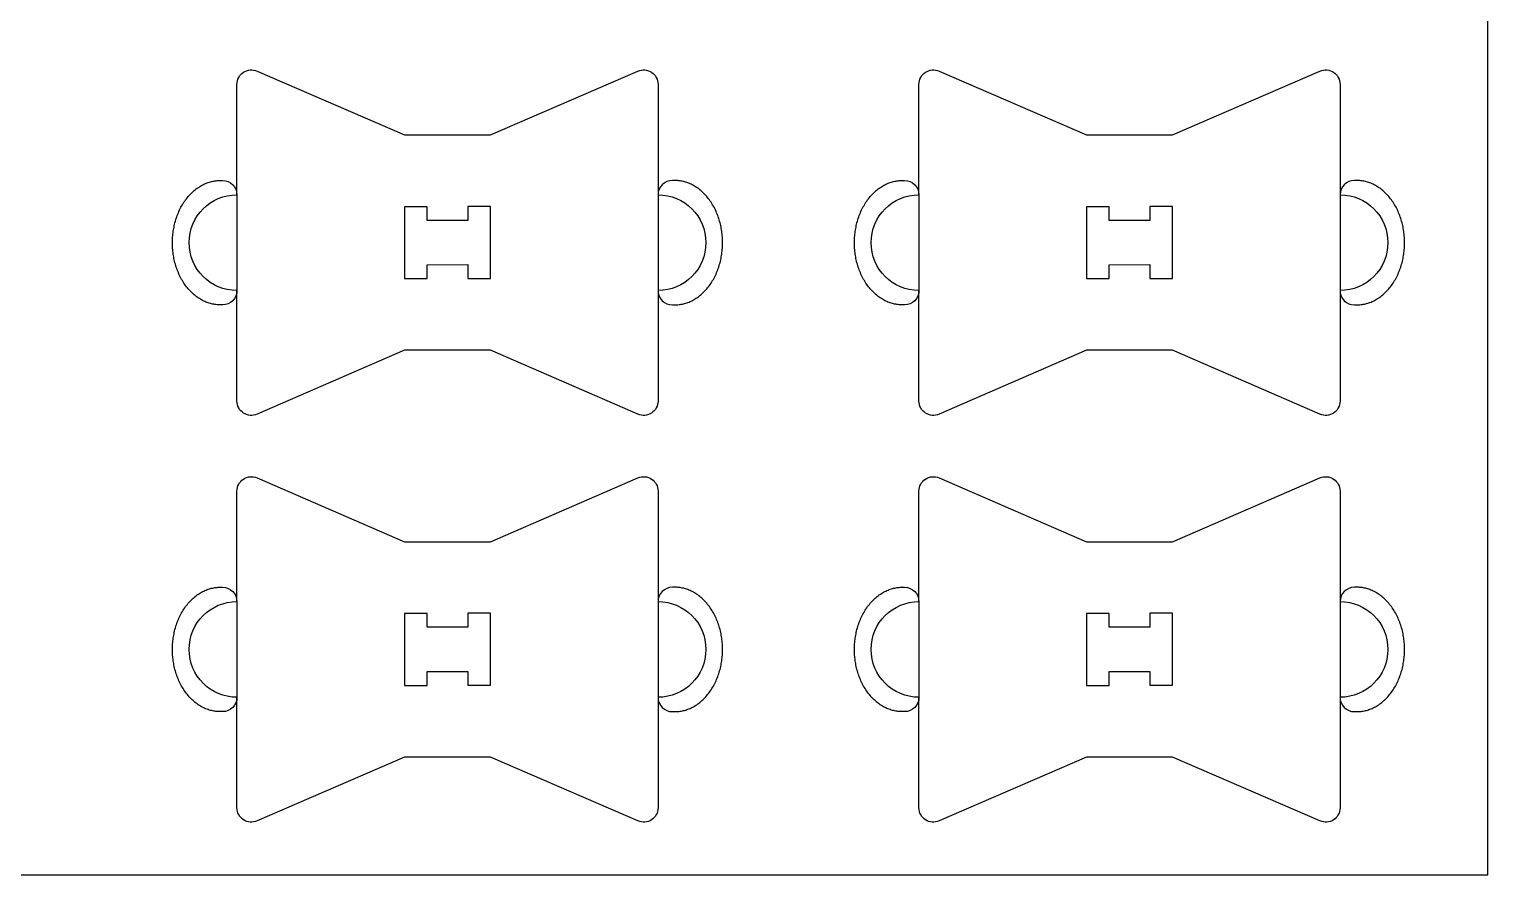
# Model space of a CAD drawing. Extents: x 0 to 12772, y 0 to 23683.
# Drawn here: x 4253 to 4863, y 1291 to 1644 of the extents above; entities that cross this region are included whole.
import ezdxf

# ---------------------------------------------------------------- set-up
doc = ezdxf.new("R2010")
doc.units = 0
for name, color, linetype in [('0_SHEET_SPRUCEPLY_2440X122', 1, 'CONTINUOUS'), ('3_ANYTOOL_CUTTHROUGH_INSID', 4, 'CONTINUOUS'), ('4_ANYTOOL_CUTTHROUGH_OUTSI', 5, 'CONTINUOUS'), ('5_ANYTOOL_HALF_MILL_9MM_IN', 3, 'CONTINUOUS')]:
    doc.layers.add(name, color=color, linetype=linetype)

msp = doc.modelspace()

# ---------------------------------------------------------------- linework, layer by layer
at = {"layer": '0_SHEET_SPRUCEPLY_2440X122'}
msp.add_lwpolyline([(3642.98, 1290.9), (4862.98, 1290.9), (4862.98, 3730.9), (3642.98, 3730.9)], close=True, dxfattribs=at)
at = {"layer": '3_ANYTOOL_CUTTHROUGH_INSID'}
for points in [[(4436.68, 1564.43), (4419.62, 1564.36), (4419.62, 1570.13), (4410.15, 1570.13), (4410.15, 1540.09), (4419.62, 1540.09), (4419.62, 1545.86), (4436.68, 1545.93), (4436.68, 1540.16), (4446.15, 1540.16), (4446.15, 1570.2), (4436.68, 1570.2)], [(4721.74, 1564.43), (4704.68, 1564.36), (4704.68, 1570.13), (4695.21, 1570.13), (4695.21, 1540.09), (4704.68, 1540.09), (4704.68, 1545.86), (4721.74, 1545.93), (4721.74, 1540.16), (4731.21, 1540.16), (4731.21, 1570.2), (4721.74, 1570.2)], [(4436.68, 1394.43), (4419.62, 1394.36), (4419.62, 1400.13), (4410.15, 1400.13), (4410.15, 1370.09), (4419.62, 1370.09), (4419.62, 1375.86), (4436.68, 1375.93), (4436.68, 1370.16), (4446.15, 1370.16), (4446.15, 1400.2), (4436.68, 1400.2)], [(4721.74, 1394.43), (4704.68, 1394.36), (4704.68, 1400.13), (4695.21, 1400.13), (4695.21, 1370.09), (4704.68, 1370.09), (4704.68, 1375.86), (4721.74, 1375.93), (4721.74, 1370.16), (4731.21, 1370.16), (4731.21, 1400.2), (4721.74, 1400.2)]]:
    msp.add_lwpolyline(points, close=True, dxfattribs=at)
at = {"layer": '4_ANYTOOL_CUTTHROUGH_OUTSI'}
for points in [[(4516.15, 1488.91, -0.539734), (4507.77, 1483.41), (4446.15, 1510.11), (4410.15, 1510.11), (4348.54, 1483.41, -0.539734), (4340.15, 1488.91), (4340.15, 1535.11, -1), (4340.15, 1575.11), (4340.15, 1621.3, -0.539734), (4348.54, 1626.81), (4410.15, 1600.11), (4446.15, 1600.11), (4507.77, 1626.81, -0.539734), (4516.15, 1621.3), (4516.15, 1575.11, -1), (4516.15, 1535.11)], [(4801.21, 1488.91, -0.539734), (4792.83, 1483.41), (4731.21, 1510.11), (4695.21, 1510.11), (4633.6, 1483.41, -0.539734), (4625.21, 1488.91), (4625.21, 1535.11, -1), (4625.21, 1575.11), (4625.21, 1621.3, -0.539734), (4633.6, 1626.81), (4695.21, 1600.11), (4731.21, 1600.11), (4792.83, 1626.81, -0.539734), (4801.21, 1621.3), (4801.21, 1575.11, -1), (4801.21, 1535.11)], [(4516.15, 1318.91, -0.539734), (4507.77, 1313.41), (4446.15, 1340.11), (4410.15, 1340.11), (4348.54, 1313.41, -0.539734), (4340.15, 1318.91), (4340.15, 1365.11, -1), (4340.15, 1405.11), (4340.15, 1451.3, -0.539734), (4348.54, 1456.81), (4410.15, 1430.11), (4446.15, 1430.11), (4507.77, 1456.81, -0.539734), (4516.15, 1451.3), (4516.15, 1405.11, -1), (4516.15, 1365.11)], [(4801.21, 1318.91, -0.539734), (4792.83, 1313.41), (4731.21, 1340.11), (4695.21, 1340.11), (4633.6, 1313.41, -0.539734), (4625.21, 1318.91), (4625.21, 1365.11, -1), (4625.21, 1405.11), (4625.21, 1451.3, -0.539734), (4633.6, 1456.81), (4695.21, 1430.11), (4731.21, 1430.11), (4792.83, 1456.81, -0.539734), (4801.21, 1451.3), (4801.21, 1405.11, -1), (4801.21, 1365.11)]]:
    msp.add_lwpolyline(points, format="xyb", close=True, dxfattribs=at)
at = {"layer": '5_ANYTOOL_HALF_MILL_9MM_IN'}
for points in [[(4333.16, 1529.1), (4332.72, 1529.1), (4332.27, 1529.12), (4331.82, 1529.16), (4331.37, 1529.2), (4330.91, 1529.26), (4330.45, 1529.34), (4329.99, 1529.43), (4329.53, 1529.53), (4329.06, 1529.65), (4328.6, 1529.79), (4328.13, 1529.94), (4327.67, 1530.1), (4327.2, 1530.28), (4326.74, 1530.48), (4326.27, 1530.69), (4325.81, 1530.92), (4325.35, 1531.17), (4324.89, 1531.43), (4324.44, 1531.71), (4323.99, 1532), (4323.54, 1532.31), (4323.1, 1532.64), (4322.66, 1532.98), (4322.23, 1533.34), (4321.81, 1533.71), (4321.39, 1534.1), (4320.98, 1534.5), (4320.57, 1534.91), (4320.18, 1535.34), (4319.79, 1535.79), (4319.41, 1536.24), (4319.04, 1536.71), (4318.68, 1537.2), (4318.33, 1537.69), (4317.99, 1538.19), (4317.66, 1538.71), (4317.34, 1539.24), (4317.03, 1539.77), (4316.73, 1540.32), (4316.45, 1540.87), (4316.17, 1541.43), (4315.91, 1542), (4315.66, 1542.58), (4315.42, 1543.16), (4315.2, 1543.74), (4314.98, 1544.33), (4314.78, 1544.93), (4314.59, 1545.53), (4314.42, 1546.13), (4314.25, 1546.73), (4314.1, 1547.34), (4313.96, 1547.94), (4313.83, 1548.55), (4313.72, 1549.16), (4313.61, 1549.76), (4313.52, 1550.37), (4313.44, 1550.97), (4313.37, 1551.57), (4313.32, 1552.17), (4313.27, 1552.76), (4313.23, 1553.35), (4313.21, 1553.94), (4313.19, 1555.1), (4313.21, 1556.26), (4313.23, 1556.84), (4313.27, 1557.43), (4313.32, 1558.03), (4313.38, 1558.63), (4313.44, 1559.23), (4313.52, 1559.83), (4313.62, 1560.43), (4313.72, 1561.04), (4313.84, 1561.65), (4313.96, 1562.25), (4314.1, 1562.86), (4314.25, 1563.46), (4314.42, 1564.07), (4314.6, 1564.67), (4314.79, 1565.27), (4314.99, 1565.86), (4315.2, 1566.45), (4315.43, 1567.04), (4315.67, 1567.62), (4315.92, 1568.2), (4316.18, 1568.76), (4316.45, 1569.33), (4316.74, 1569.88), (4317.04, 1570.42), (4317.35, 1570.96), (4317.67, 1571.49), (4318, 1572), (4318.34, 1572.51), (4318.69, 1573), (4319.06, 1573.48), (4319.43, 1573.95), (4319.81, 1574.41), (4320.2, 1574.85), (4320.59, 1575.28), (4321, 1575.7), (4321.41, 1576.1), (4321.83, 1576.49), (4322.26, 1576.86), (4322.69, 1577.22), (4323.13, 1577.56), (4323.57, 1577.88), (4324.02, 1578.19), (4324.47, 1578.49), (4324.92, 1578.77), (4325.38, 1579.03), (4325.84, 1579.27), (4326.31, 1579.5), (4326.77, 1579.72), (4327.24, 1579.91), (4327.71, 1580.09), (4328.17, 1580.26), (4328.64, 1580.41), (4329.11, 1580.54), (4329.57, 1580.66), (4330.04, 1580.77), (4330.5, 1580.86), (4330.96, 1580.93), (4331.42, 1580.99), (4331.87, 1581.04), (4332.32, 1581.07), (4332.77, 1581.09), (4333.22, 1581.1), (4334.15, 1581.1, -0.413668), (4340.15, 1575.11), (4340.15, 1535.11, -0.41476), (4334.15, 1529.1)], [(4523.14, 1529.1), (4523.58, 1529.1), (4524.03, 1529.12), (4524.48, 1529.16), (4524.94, 1529.2), (4525.39, 1529.26), (4525.85, 1529.34), (4526.31, 1529.43), (4526.78, 1529.53), (4527.24, 1529.65), (4527.71, 1529.79), (4528.17, 1529.94), (4528.64, 1530.1), (4529.1, 1530.28), (4529.57, 1530.48), (4530.03, 1530.69), (4530.49, 1530.92), (4530.95, 1531.17), (4531.41, 1531.43), (4531.86, 1531.71), (4532.32, 1532), (4532.76, 1532.31), (4533.2, 1532.64), (4533.64, 1532.98), (4534.07, 1533.34), (4534.5, 1533.71), (4534.91, 1534.1), (4535.33, 1534.5), (4535.73, 1534.91), (4536.13, 1535.34), (4536.52, 1535.79), (4536.89, 1536.24), (4537.26, 1536.71), (4537.63, 1537.2), (4537.98, 1537.69), (4538.32, 1538.19), (4538.65, 1538.71), (4538.97, 1539.24), (4539.28, 1539.77), (4539.57, 1540.32), (4539.86, 1540.87), (4540.13, 1541.43), (4540.4, 1542), (4540.65, 1542.58), (4540.88, 1543.16), (4541.11, 1543.74), (4541.32, 1544.33), (4541.52, 1544.93), (4541.71, 1545.53), (4541.89, 1546.13), (4542.05, 1546.73), (4542.2, 1547.34), (4542.34, 1547.94), (4542.47, 1548.55), (4542.59, 1549.16), (4542.69, 1549.76), (4542.78, 1550.37), (4542.86, 1550.97), (4542.93, 1551.57), (4542.99, 1552.17), (4543.03, 1552.76), (4543.07, 1553.35), (4543.1, 1553.94), (4543.12, 1555.1), (4543.1, 1556.26), (4543.07, 1556.84), (4543.03, 1557.43), (4542.99, 1558.03), (4542.93, 1558.63), (4542.86, 1559.23), (4542.78, 1559.83), (4542.69, 1560.43), (4542.59, 1561.04), (4542.47, 1561.65), (4542.34, 1562.25), (4542.2, 1562.86), (4542.05, 1563.46), (4541.89, 1564.07), (4541.71, 1564.67), (4541.52, 1565.27), (4541.32, 1565.86), (4541.1, 1566.45), (4540.88, 1567.04), (4540.64, 1567.62), (4540.39, 1568.2), (4540.13, 1568.76), (4539.85, 1569.33), (4539.56, 1569.88), (4539.27, 1570.42), (4538.96, 1570.96), (4538.64, 1571.49), (4538.31, 1572), (4537.96, 1572.51), (4537.61, 1573), (4537.25, 1573.48), (4536.88, 1573.95), (4536.5, 1574.41), (4536.11, 1574.85), (4535.71, 1575.28), (4535.31, 1575.7), (4534.89, 1576.1), (4534.47, 1576.49), (4534.05, 1576.86), (4533.62, 1577.22), (4533.18, 1577.56), (4532.73, 1577.88), (4532.29, 1578.19), (4531.84, 1578.49), (4531.38, 1578.77), (4530.92, 1579.03), (4530.46, 1579.27), (4530, 1579.5), (4529.53, 1579.72), (4529.07, 1579.91), (4528.6, 1580.09), (4528.13, 1580.26), (4527.67, 1580.41), (4527.2, 1580.54), (4526.73, 1580.66), (4526.27, 1580.77), (4525.81, 1580.86), (4525.35, 1580.93), (4524.89, 1580.99), (4524.43, 1581.04), (4523.98, 1581.07), (4523.53, 1581.09), (4523.09, 1581.1), (4522.15, 1581.1, 0.413668), (4516.15, 1575.11), (4516.15, 1535.11, 0.41476), (4522.15, 1529.1)], [(4618.22, 1529.1), (4617.78, 1529.1), (4617.33, 1529.12), (4616.88, 1529.16), (4616.43, 1529.2), (4615.97, 1529.26), (4615.51, 1529.34), (4615.05, 1529.43), (4614.59, 1529.53), (4614.13, 1529.65), (4613.66, 1529.79), (4613.19, 1529.94), (4612.73, 1530.1), (4612.26, 1530.28), (4611.8, 1530.48), (4611.33, 1530.69), (4610.87, 1530.92), (4610.41, 1531.17), (4609.95, 1531.43), (4609.5, 1531.71), (4609.05, 1532), (4608.6, 1532.31), (4608.16, 1532.64), (4607.73, 1532.98), (4607.29, 1533.34), (4606.87, 1533.71), (4606.45, 1534.1), (4606.04, 1534.5), (4605.63, 1534.91), (4605.24, 1535.34), (4604.85, 1535.79), (4604.47, 1536.24), (4604.1, 1536.71), (4603.74, 1537.2), (4603.39, 1537.69), (4603.05, 1538.19), (4602.72, 1538.71), (4602.4, 1539.24), (4602.09, 1539.77), (4601.79, 1540.32), (4601.51, 1540.87), (4601.23, 1541.43), (4600.97, 1542), (4600.72, 1542.58), (4600.48, 1543.16), (4600.26, 1543.74), (4600.04, 1544.33), (4599.84, 1544.93), (4599.65, 1545.53), (4599.48, 1546.13), (4599.31, 1546.73), (4599.16, 1547.34), (4599.02, 1547.94), (4598.89, 1548.55), (4598.78, 1549.16), (4598.68, 1549.76), (4598.58, 1550.37), (4598.5, 1550.97), (4598.43, 1551.57), (4598.38, 1552.17), (4598.33, 1552.76), (4598.3, 1553.35), (4598.27, 1553.94), (4598.25, 1555.1), (4598.27, 1556.26), (4598.3, 1556.84), (4598.33, 1557.43), (4598.38, 1558.03), (4598.44, 1558.63), (4598.5, 1559.23), (4598.58, 1559.83), (4598.68, 1560.43), (4598.78, 1561.04), (4598.9, 1561.65), (4599.02, 1562.25), (4599.16, 1562.86), (4599.31, 1563.46), (4599.48, 1564.07), (4599.66, 1564.67), (4599.85, 1565.27), (4600.05, 1565.86), (4600.26, 1566.45), (4600.49, 1567.04), (4600.73, 1567.62), (4600.98, 1568.2), (4601.24, 1568.76), (4601.51, 1569.33), (4601.8, 1569.88), (4602.1, 1570.42), (4602.41, 1570.96), (4602.73, 1571.49), (4603.06, 1572), (4603.4, 1572.51), (4603.75, 1573), (4604.12, 1573.48), (4604.49, 1573.95), (4604.87, 1574.41), (4605.26, 1574.85), (4605.65, 1575.28), (4606.06, 1575.7), (4606.47, 1576.1), (4606.89, 1576.49), (4607.32, 1576.86), (4607.75, 1577.22), (4608.19, 1577.56), (4608.63, 1577.88), (4609.08, 1578.19), (4609.53, 1578.49), (4609.99, 1578.77), (4610.44, 1579.03), (4610.9, 1579.27), (4611.37, 1579.5), (4611.83, 1579.72), (4612.3, 1579.91), (4612.77, 1580.09), (4613.23, 1580.26), (4613.7, 1580.41), (4614.17, 1580.54), (4614.63, 1580.66), (4615.1, 1580.77), (4615.56, 1580.86), (4616.02, 1580.93), (4616.48, 1580.99), (4616.93, 1581.04), (4617.38, 1581.07), (4617.83, 1581.09), (4618.28, 1581.1), (4619.21, 1581.1, -0.413668), (4625.21, 1575.11), (4625.21, 1535.11, -0.41476), (4619.21, 1529.1)], [(4808.2, 1529.1), (4808.64, 1529.1), (4809.09, 1529.12), (4809.54, 1529.16), (4810, 1529.2), (4810.45, 1529.26), (4810.91, 1529.34), (4811.37, 1529.43), (4811.84, 1529.53), (4812.3, 1529.65), (4812.77, 1529.79), (4813.23, 1529.94), (4813.7, 1530.1), (4814.16, 1530.28), (4814.63, 1530.48), (4815.09, 1530.69), (4815.55, 1530.92), (4816.01, 1531.17), (4816.47, 1531.43), (4816.92, 1531.71), (4817.38, 1532), (4817.82, 1532.31), (4818.26, 1532.64), (4818.7, 1532.98), (4819.13, 1533.34), (4819.56, 1533.71), (4819.98, 1534.1), (4820.39, 1534.5), (4820.79, 1534.91), (4821.19, 1535.34), (4821.58, 1535.79), (4821.95, 1536.24), (4822.33, 1536.71), (4822.69, 1537.2), (4823.04, 1537.69), (4823.38, 1538.19), (4823.71, 1538.71), (4824.03, 1539.24), (4824.34, 1539.77), (4824.63, 1540.32), (4824.92, 1540.87), (4825.19, 1541.43), (4825.46, 1542), (4825.71, 1542.58), (4825.94, 1543.16), (4826.17, 1543.74), (4826.38, 1544.33), (4826.58, 1544.93), (4826.77, 1545.53), (4826.95, 1546.13), (4827.11, 1546.73), (4827.26, 1547.34), (4827.4, 1547.94), (4827.53, 1548.55), (4827.65, 1549.16), (4827.75, 1549.76), (4827.84, 1550.37), (4827.92, 1550.97), (4827.99, 1551.57), (4828.05, 1552.17), (4828.09, 1552.76), (4828.13, 1553.35), (4828.16, 1553.94), (4828.18, 1555.1), (4828.16, 1556.26), (4828.13, 1556.84), (4828.09, 1557.43), (4828.05, 1558.03), (4827.99, 1558.63), (4827.92, 1559.23), (4827.84, 1559.83), (4827.75, 1560.43), (4827.65, 1561.04), (4827.53, 1561.65), (4827.4, 1562.25), (4827.26, 1562.86), (4827.11, 1563.46), (4826.95, 1564.07), (4826.77, 1564.67), (4826.58, 1565.27), (4826.38, 1565.86), (4826.16, 1566.45), (4825.94, 1567.04), (4825.7, 1567.62), (4825.45, 1568.2), (4825.19, 1568.76), (4824.91, 1569.33), (4824.62, 1569.88), (4824.33, 1570.42), (4824.02, 1570.96), (4823.7, 1571.49), (4823.37, 1572), (4823.02, 1572.51), (4822.67, 1573), (4822.31, 1573.48), (4821.94, 1573.95), (4821.56, 1574.41), (4821.17, 1574.85), (4820.77, 1575.28), (4820.37, 1575.7), (4819.95, 1576.1), (4819.53, 1576.49), (4819.11, 1576.86), (4818.68, 1577.22), (4818.24, 1577.56), (4817.79, 1577.88), (4817.35, 1578.19), (4816.9, 1578.49), (4816.44, 1578.77), (4815.98, 1579.03), (4815.52, 1579.27), (4815.06, 1579.5), (4814.59, 1579.72), (4814.13, 1579.91), (4813.66, 1580.09), (4813.19, 1580.26), (4812.73, 1580.41), (4812.26, 1580.54), (4811.79, 1580.66), (4811.33, 1580.77), (4810.87, 1580.86), (4810.41, 1580.93), (4809.95, 1580.99), (4809.49, 1581.04), (4809.04, 1581.07), (4808.59, 1581.09), (4808.15, 1581.1), (4807.21, 1581.1, 0.413668), (4801.21, 1575.11), (4801.21, 1535.11, 0.41476), (4807.21, 1529.1)], [(4333.16, 1359.1), (4332.72, 1359.1), (4332.27, 1359.12), (4331.82, 1359.16), (4331.37, 1359.2), (4330.91, 1359.26), (4330.45, 1359.34), (4329.99, 1359.43), (4329.53, 1359.53), (4329.06, 1359.65), (4328.6, 1359.79), (4328.13, 1359.94), (4327.67, 1360.1), (4327.2, 1360.28), (4326.74, 1360.48), (4326.27, 1360.69), (4325.81, 1360.92), (4325.35, 1361.17), (4324.89, 1361.43), (4324.44, 1361.71), (4323.99, 1362), (4323.54, 1362.31), (4323.1, 1362.64), (4322.66, 1362.98), (4322.23, 1363.34), (4321.81, 1363.71), (4321.39, 1364.1), (4320.98, 1364.5), (4320.57, 1364.91), (4320.18, 1365.34), (4319.79, 1365.79), (4319.41, 1366.24), (4319.04, 1366.71), (4318.68, 1367.2), (4318.33, 1367.69), (4317.99, 1368.19), (4317.66, 1368.71), (4317.34, 1369.24), (4317.03, 1369.77), (4316.73, 1370.32), (4316.45, 1370.87), (4316.17, 1371.43), (4315.91, 1372), (4315.66, 1372.58), (4315.42, 1373.16), (4315.2, 1373.74), (4314.98, 1374.33), (4314.78, 1374.93), (4314.59, 1375.53), (4314.42, 1376.13), (4314.25, 1376.73), (4314.1, 1377.34), (4313.96, 1377.94), (4313.83, 1378.55), (4313.72, 1379.16), (4313.61, 1379.76), (4313.52, 1380.37), (4313.44, 1380.97), (4313.37, 1381.57), (4313.32, 1382.17), (4313.27, 1382.76), (4313.23, 1383.35), (4313.21, 1383.94), (4313.19, 1385.1), (4313.21, 1386.26), (4313.23, 1386.84), (4313.27, 1387.43), (4313.32, 1388.03), (4313.38, 1388.63), (4313.44, 1389.23), (4313.52, 1389.83), (4313.62, 1390.43), (4313.72, 1391.04), (4313.84, 1391.65), (4313.96, 1392.25), (4314.1, 1392.86), (4314.25, 1393.46), (4314.42, 1394.07), (4314.6, 1394.67), (4314.79, 1395.27), (4314.99, 1395.86), (4315.2, 1396.45), (4315.43, 1397.04), (4315.67, 1397.62), (4315.92, 1398.2), (4316.18, 1398.76), (4316.45, 1399.33), (4316.74, 1399.88), (4317.04, 1400.42), (4317.35, 1400.96), (4317.67, 1401.49), (4318, 1402), (4318.34, 1402.51), (4318.69, 1403), (4319.06, 1403.48), (4319.43, 1403.95), (4319.81, 1404.41), (4320.2, 1404.85), (4320.59, 1405.28), (4321, 1405.7), (4321.41, 1406.1), (4321.83, 1406.49), (4322.26, 1406.86), (4322.69, 1407.22), (4323.13, 1407.56), (4323.57, 1407.88), (4324.02, 1408.19), (4324.47, 1408.49), (4324.92, 1408.77), (4325.38, 1409.03), (4325.84, 1409.27), (4326.31, 1409.5), (4326.77, 1409.72), (4327.24, 1409.91), (4327.71, 1410.09), (4328.17, 1410.26), (4328.64, 1410.41), (4329.11, 1410.54), (4329.57, 1410.66), (4330.04, 1410.77), (4330.5, 1410.86), (4330.96, 1410.93), (4331.42, 1410.99), (4331.87, 1411.04), (4332.32, 1411.07), (4332.77, 1411.09), (4333.22, 1411.1), (4334.15, 1411.1, -0.413668), (4340.15, 1405.11), (4340.15, 1365.11, -0.41476), (4334.15, 1359.1)], [(4523.14, 1359.1), (4523.58, 1359.1), (4524.03, 1359.12), (4524.48, 1359.16), (4524.94, 1359.2), (4525.39, 1359.26), (4525.85, 1359.34), (4526.31, 1359.43), (4526.78, 1359.53), (4527.24, 1359.65), (4527.71, 1359.79), (4528.17, 1359.94), (4528.64, 1360.1), (4529.1, 1360.28), (4529.57, 1360.48), (4530.03, 1360.69), (4530.49, 1360.92), (4530.95, 1361.17), (4531.41, 1361.43), (4531.86, 1361.71), (4532.32, 1362), (4532.76, 1362.31), (4533.2, 1362.64), (4533.64, 1362.98), (4534.07, 1363.34), (4534.5, 1363.71), (4534.91, 1364.1), (4535.33, 1364.5), (4535.73, 1364.91), (4536.13, 1365.34), (4536.52, 1365.79), (4536.89, 1366.24), (4537.26, 1366.71), (4537.63, 1367.2), (4537.98, 1367.69), (4538.32, 1368.19), (4538.65, 1368.71), (4538.97, 1369.24), (4539.28, 1369.77), (4539.57, 1370.32), (4539.86, 1370.87), (4540.13, 1371.43), (4540.4, 1372), (4540.65, 1372.58), (4540.88, 1373.16), (4541.11, 1373.74), (4541.32, 1374.33), (4541.52, 1374.93), (4541.71, 1375.53), (4541.89, 1376.13), (4542.05, 1376.73), (4542.2, 1377.34), (4542.34, 1377.94), (4542.47, 1378.55), (4542.59, 1379.16), (4542.69, 1379.76), (4542.78, 1380.37), (4542.86, 1380.97), (4542.93, 1381.57), (4542.99, 1382.17), (4543.03, 1382.76), (4543.07, 1383.35), (4543.1, 1383.94), (4543.12, 1385.1), (4543.1, 1386.26), (4543.07, 1386.84), (4543.03, 1387.43), (4542.99, 1388.03), (4542.93, 1388.63), (4542.86, 1389.23), (4542.78, 1389.83), (4542.69, 1390.43), (4542.59, 1391.04), (4542.47, 1391.65), (4542.34, 1392.25), (4542.2, 1392.86), (4542.05, 1393.46), (4541.89, 1394.07), (4541.71, 1394.67), (4541.52, 1395.27), (4541.32, 1395.86), (4541.1, 1396.45), (4540.88, 1397.04), (4540.64, 1397.62), (4540.39, 1398.2), (4540.13, 1398.76), (4539.85, 1399.33), (4539.56, 1399.88), (4539.27, 1400.42), (4538.96, 1400.96), (4538.64, 1401.49), (4538.31, 1402), (4537.96, 1402.51), (4537.61, 1403), (4537.25, 1403.48), (4536.88, 1403.95), (4536.5, 1404.41), (4536.11, 1404.85), (4535.71, 1405.28), (4535.31, 1405.7), (4534.89, 1406.1), (4534.47, 1406.49), (4534.05, 1406.86), (4533.62, 1407.22), (4533.18, 1407.56), (4532.73, 1407.88), (4532.29, 1408.19), (4531.84, 1408.49), (4531.38, 1408.77), (4530.92, 1409.03), (4530.46, 1409.27), (4530, 1409.5), (4529.53, 1409.72), (4529.07, 1409.91), (4528.6, 1410.09), (4528.13, 1410.26), (4527.67, 1410.41), (4527.2, 1410.54), (4526.73, 1410.66), (4526.27, 1410.77), (4525.81, 1410.86), (4525.35, 1410.93), (4524.89, 1410.99), (4524.43, 1411.04), (4523.98, 1411.07), (4523.53, 1411.09), (4523.09, 1411.1), (4522.15, 1411.1, 0.413668), (4516.15, 1405.11), (4516.15, 1365.11, 0.41476), (4522.15, 1359.1)], [(4618.22, 1359.1), (4617.78, 1359.1), (4617.33, 1359.12), (4616.88, 1359.16), (4616.43, 1359.2), (4615.97, 1359.26), (4615.51, 1359.34), (4615.05, 1359.43), (4614.59, 1359.53), (4614.13, 1359.65), (4613.66, 1359.79), (4613.19, 1359.94), (4612.73, 1360.1), (4612.26, 1360.28), (4611.8, 1360.48), (4611.33, 1360.69), (4610.87, 1360.92), (4610.41, 1361.17), (4609.95, 1361.43), (4609.5, 1361.71), (4609.05, 1362), (4608.6, 1362.31), (4608.16, 1362.64), (4607.73, 1362.98), (4607.29, 1363.34), (4606.87, 1363.71), (4606.45, 1364.1), (4606.04, 1364.5), (4605.63, 1364.91), (4605.24, 1365.34), (4604.85, 1365.79), (4604.47, 1366.24), (4604.1, 1366.71), (4603.74, 1367.2), (4603.39, 1367.69), (4603.05, 1368.19), (4602.72, 1368.71), (4602.4, 1369.24), (4602.09, 1369.77), (4601.79, 1370.32), (4601.51, 1370.87), (4601.23, 1371.43), (4600.97, 1372), (4600.72, 1372.58), (4600.48, 1373.16), (4600.26, 1373.74), (4600.04, 1374.33), (4599.84, 1374.93), (4599.65, 1375.53), (4599.48, 1376.13), (4599.31, 1376.73), (4599.16, 1377.34), (4599.02, 1377.94), (4598.89, 1378.55), (4598.78, 1379.16), (4598.68, 1379.76), (4598.58, 1380.37), (4598.5, 1380.97), (4598.43, 1381.57), (4598.38, 1382.17), (4598.33, 1382.76), (4598.3, 1383.35), (4598.27, 1383.94), (4598.25, 1385.1), (4598.27, 1386.26), (4598.3, 1386.84), (4598.33, 1387.43), (4598.38, 1388.03), (4598.44, 1388.63), (4598.5, 1389.23), (4598.58, 1389.83), (4598.68, 1390.43), (4598.78, 1391.04), (4598.9, 1391.65), (4599.02, 1392.25), (4599.16, 1392.86), (4599.31, 1393.46), (4599.48, 1394.07), (4599.66, 1394.67), (4599.85, 1395.27), (4600.05, 1395.86), (4600.26, 1396.45), (4600.49, 1397.04), (4600.73, 1397.62), (4600.98, 1398.2), (4601.24, 1398.76), (4601.51, 1399.33), (4601.8, 1399.88), (4602.1, 1400.42), (4602.41, 1400.96), (4602.73, 1401.49), (4603.06, 1402), (4603.4, 1402.51), (4603.75, 1403), (4604.12, 1403.48), (4604.49, 1403.95), (4604.87, 1404.41), (4605.26, 1404.85), (4605.65, 1405.28), (4606.06, 1405.7), (4606.47, 1406.1), (4606.89, 1406.49), (4607.32, 1406.86), (4607.75, 1407.22), (4608.19, 1407.56), (4608.63, 1407.88), (4609.08, 1408.19), (4609.53, 1408.49), (4609.99, 1408.77), (4610.44, 1409.03), (4610.9, 1409.27), (4611.37, 1409.5), (4611.83, 1409.72), (4612.3, 1409.91), (4612.77, 1410.09), (4613.23, 1410.26), (4613.7, 1410.41), (4614.17, 1410.54), (4614.63, 1410.66), (4615.1, 1410.77), (4615.56, 1410.86), (4616.02, 1410.93), (4616.48, 1410.99), (4616.93, 1411.04), (4617.38, 1411.07), (4617.83, 1411.09), (4618.28, 1411.1), (4619.21, 1411.1, -0.413668), (4625.21, 1405.11), (4625.21, 1365.11, -0.41476), (4619.21, 1359.1)], [(4808.2, 1359.1), (4808.64, 1359.1), (4809.09, 1359.12), (4809.54, 1359.16), (4810, 1359.2), (4810.45, 1359.26), (4810.91, 1359.34), (4811.37, 1359.43), (4811.84, 1359.53), (4812.3, 1359.65), (4812.77, 1359.79), (4813.23, 1359.94), (4813.7, 1360.1), (4814.16, 1360.28), (4814.63, 1360.48), (4815.09, 1360.69), (4815.55, 1360.92), (4816.01, 1361.17), (4816.47, 1361.43), (4816.92, 1361.71), (4817.38, 1362), (4817.82, 1362.31), (4818.26, 1362.64), (4818.7, 1362.98), (4819.13, 1363.34), (4819.56, 1363.71), (4819.98, 1364.1), (4820.39, 1364.5), (4820.79, 1364.91), (4821.19, 1365.34), (4821.58, 1365.79), (4821.95, 1366.24), (4822.33, 1366.71), (4822.69, 1367.2), (4823.04, 1367.69), (4823.38, 1368.19), (4823.71, 1368.71), (4824.03, 1369.24), (4824.34, 1369.77), (4824.63, 1370.32), (4824.92, 1370.87), (4825.19, 1371.43), (4825.46, 1372), (4825.71, 1372.58), (4825.94, 1373.16), (4826.17, 1373.74), (4826.38, 1374.33), (4826.58, 1374.93), (4826.77, 1375.53), (4826.95, 1376.13), (4827.11, 1376.73), (4827.26, 1377.34), (4827.4, 1377.94), (4827.53, 1378.55), (4827.65, 1379.16), (4827.75, 1379.76), (4827.84, 1380.37), (4827.92, 1380.97), (4827.99, 1381.57), (4828.05, 1382.17), (4828.09, 1382.76), (4828.13, 1383.35), (4828.16, 1383.94), (4828.18, 1385.1), (4828.16, 1386.26), (4828.13, 1386.84), (4828.09, 1387.43), (4828.05, 1388.03), (4827.99, 1388.63), (4827.92, 1389.23), (4827.84, 1389.83), (4827.75, 1390.43), (4827.65, 1391.04), (4827.53, 1391.65), (4827.4, 1392.25), (4827.26, 1392.86), (4827.11, 1393.46), (4826.95, 1394.07), (4826.77, 1394.67), (4826.58, 1395.27), (4826.38, 1395.86), (4826.16, 1396.45), (4825.94, 1397.04), (4825.7, 1397.62), (4825.45, 1398.2), (4825.19, 1398.76), (4824.91, 1399.33), (4824.62, 1399.88), (4824.33, 1400.42), (4824.02, 1400.96), (4823.7, 1401.49), (4823.37, 1402), (4823.02, 1402.51), (4822.67, 1403), (4822.31, 1403.48), (4821.94, 1403.95), (4821.56, 1404.41), (4821.17, 1404.85), (4820.77, 1405.28), (4820.37, 1405.7), (4819.95, 1406.1), (4819.53, 1406.49), (4819.11, 1406.86), (4818.68, 1407.22), (4818.24, 1407.56), (4817.79, 1407.88), (4817.35, 1408.19), (4816.9, 1408.49), (4816.44, 1408.77), (4815.98, 1409.03), (4815.52, 1409.27), (4815.06, 1409.5), (4814.59, 1409.72), (4814.13, 1409.91), (4813.66, 1410.09), (4813.19, 1410.26), (4812.73, 1410.41), (4812.26, 1410.54), (4811.79, 1410.66), (4811.33, 1410.77), (4810.87, 1410.86), (4810.41, 1410.93), (4809.95, 1410.99), (4809.49, 1411.04), (4809.04, 1411.07), (4808.59, 1411.09), (4808.15, 1411.1), (4807.21, 1411.1, 0.413668), (4801.21, 1405.11), (4801.21, 1365.11, 0.41476), (4807.21, 1359.1)]]:
    msp.add_lwpolyline(points, format="xyb", close=True, dxfattribs=at)

doc.saveas('drawing.dxf')
